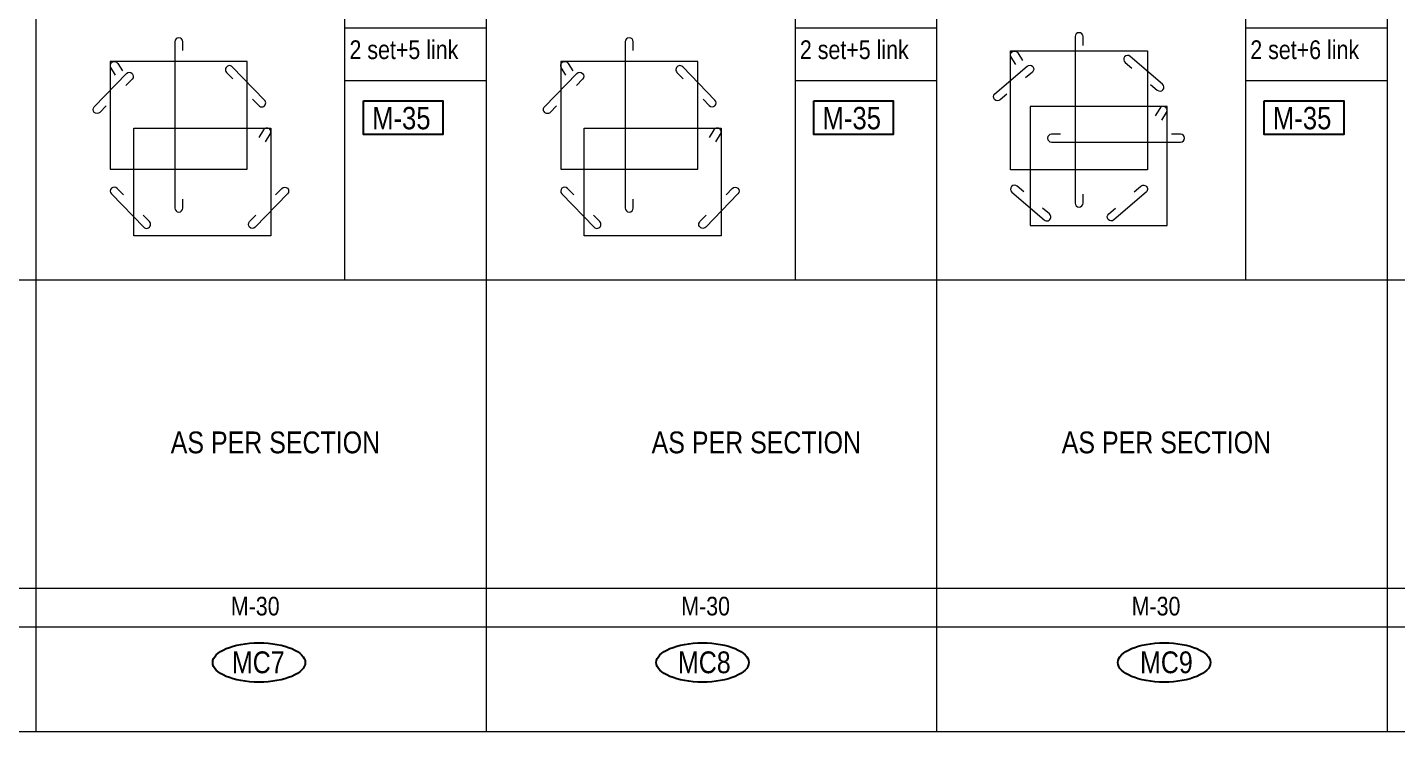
# Model space of a CAD drawing. Header units: millimetres. Extents: x 1112055 to 3390982, y -148532 to 766891.
# Drawn here: x 2121378 to 2143368, y 139386 to 150695 of the extents above; entities that cross this region are included whole.
import ezdxf
from ezdxf.enums import TextEntityAlignment as Align

# ---------------------------------------------------------------- set-up
doc = ezdxf.new("R2010")
doc.units = ezdxf.units.MM
for name, color, linetype, lineweight in [('B COLSCH', 204, 'Continuous', 20), ('B STEEL', 34, 'Continuous', 15), ('B TITLE BLOCK', 250, 'Continuous', 0)]:
    doc.layers.add(name, color=color, linetype=linetype, lineweight=lineweight)
doc.layers.add('B TEXT', color=7, linetype='Continuous')
doc.styles.add('SWINC', font='swissc.ttf')

msp = doc.modelspace()

# ---------------------------------------------------------------- linework, layer by layer
at = {"layer": 'B COLSCH', "color": 250, "lineweight": 0}
for p, q in [((2121513.7, 196077.4), (2121513.7, 139385.8)), ((2126472.9, 196077.4), (2126472.9, 146638.4)), ((2128747.3, 196077.4), (2128747.3, 139385.8)), ((2133706.4, 196077.4), (2133706.4, 146638.4)), ((2135980.8, 196077.4), (2135980.8, 139385.8)), ((2140940, 196077.4), (2140940, 146638.4)), ((2143214.4, 196077.4), (2143214.4, 139385.8)), ((2126472.9, 150688.7), (2128747.3, 150688.7)), ((2133706.4, 150688.7), (2135980.8, 150688.7)), ((2140940, 150688.7), (2143214.4, 150688.7)), ((2126472.9, 149843.7), (2128747.3, 149843.7)), ((2133706.4, 149843.7), (2135980.8, 149843.7)), ((2140940, 149843.7), (2143214.4, 149843.7)), ((2087919, 146638.4), (2215549.8, 146638.4)), ((2087919, 141687.5), (2215549.8, 141687.5)), ((2087919, 141068.6), (2215549.8, 141068.6)), ((2087919, 139385.8), (2215549.8, 139385.8))]:
    msp.add_line(p, q, dxfattribs=at)
at = {"layer": 'B STEEL', "color": 34, "lineweight": 9, "ltscale": 0.5}
for points in [[(2123873.9, 150322.6), (2123873.9, 150465.2, 1), (2123745.9, 150465.2), (2123745.9, 147793.3, 1), (2123873.9, 147793.3), (2123873.9, 147935.9)], [(2131107.5, 150322.6), (2131107.5, 150465.2, 1), (2130979.4, 150465.2), (2130979.4, 147793.3, 1), (2131107.5, 147793.3), (2131107.5, 147935.9)], [(2138331.9, 150403.2), (2138331.9, 150545.8, 1), (2138203.9, 150545.8), (2138203.9, 147873.9, 1), (2138331.9, 147873.9), (2138331.9, 148016.5)], [(2137252.2, 150096.7), (2137177.4, 150218.2, -1), (2137286.4, 150285.3), (2137361.2, 150163.8)], [(2139416.9, 149779.2), (2139525.1, 149686.2, 1), (2139608.6, 149783.3), (2139090.6, 150228.6, 1), (2139007.1, 150131.5), (2139115.3, 150038.5)], [(2122794.2, 149928.1), (2122719.4, 150049.6, -1), (2122828.5, 150116.7), (2122903.2, 149995.3)], [(2124995.8, 149540.2), (2125095, 149437.8, 1), (2125187, 149526.9), (2124669, 150061.3, 1), (2124577.1, 149972.2), (2124676.3, 149869.8)], [(2130027.7, 149928.1), (2129953, 150049.6, -1), (2130062, 150116.7), (2130136.8, 149995.3)], [(2132229.3, 149540.2), (2132328.6, 149437.8, 1), (2132420.5, 149526.9), (2131902.5, 150061.3, 1), (2131810.6, 149972.2), (2131909.9, 149869.8)], [(2137107.8, 149623.5), (2136999.7, 149530.5, -1), (2136916.2, 149627.6), (2137434.2, 150072.9, -1), (2137517.7, 149975.8), (2137409.5, 149882.8)], [(2122642.1, 149432.7), (2122542.9, 149330.3, -1), (2122450.9, 149419.4), (2122968.9, 149953.8, -1), (2123060.8, 149864.7), (2122961.6, 149762.2)], [(2129875.7, 149432.7), (2129776.4, 149330.3, -1), (2129684.5, 149419.4), (2130202.5, 149953.8, -1), (2130294.4, 149864.7), (2130195.1, 149762.2)], [(2139598.4, 149206.1), (2139673.2, 149327.6, 1), (2139564.1, 149394.7), (2139489.3, 149273.2)], [(2125203.4, 148859.4), (2125278.1, 148980.8, 1), (2125169.1, 149048), (2125094.3, 148926.5)], [(2132436.9, 148859.4), (2132511.7, 148980.8, 1), (2132402.7, 149048), (2132327.9, 148926.5)], [(2137968.7, 148979.8), (2137826, 148979.8, 1), (2137826, 148851.8), (2139898, 148851.8, 1), (2139898, 148979.8), (2139755.3, 148979.8)], [(2122919.2, 148007.1), (2122819.9, 148109.6, 1), (2122728, 148020.5), (2123246, 147486.1, 1), (2123337.9, 147575.2), (2123238.6, 147677.6)], [(2125364.7, 148007.1), (2125464, 148109.6, -1), (2125555.9, 148020.5), (2125038, 147486.1, -1), (2124946, 147575.2), (2125045.3, 147677.6)], [(2130152.7, 148007.1), (2130053.4, 148109.6, 1), (2129961.5, 148020.5), (2130479.5, 147486.1, 1), (2130571.4, 147575.2), (2130472.2, 147677.6)], [(2132598.3, 148007.1), (2132697.6, 148109.6, -1), (2132789.5, 148020.5), (2132271.5, 147486.1, -1), (2132179.6, 147575.2), (2132278.8, 147677.6)], [(2137381.8, 148052), (2137273.6, 148145, 1), (2137190.2, 148047.9), (2137708.2, 147602.6, 1), (2137791.6, 147699.7), (2137683.5, 147792.6)], [(2139154, 148052), (2139262.1, 148145, -1), (2139345.6, 148047.9), (2138827.6, 147602.6, -1), (2138744.1, 147699.7), (2138852.3, 147792.6)]]:
    msp.add_lwpolyline(points, format="xyb", dxfattribs=at)
for points in [[(2139367.9, 148406.4), (2137167.9, 148406.4), (2137167.9, 150315.8), (2139367.9, 150315.8)], [(2122709.9, 148416), (2124909.9, 148416), (2124909.9, 150147.2), (2122709.9, 150147.2)], [(2129943.5, 148416), (2132143.5, 148416), (2132143.5, 150147.2), (2129943.5, 150147.2)], [(2139682.7, 149425.1), (2137482.7, 149425.1), (2137482.7, 147515.8), (2139682.7, 147515.8)], [(2123087.6, 149078.4), (2125287.6, 149078.4), (2125287.6, 147347.2), (2123087.6, 147347.2)], [(2130321.2, 149078.4), (2132521.2, 149078.4), (2132521.2, 147347.2), (2130321.2, 147347.2)]]:
    msp.add_lwpolyline(points, close=True, dxfattribs=at)
at = {"layer": 'B TEXT', "color": 1}
for points in [[(2126776.6, 149514.7), (2128051.1, 149514.7), (2128051.1, 148976.7), (2126776.6, 148976.7)], [(2134010.1, 149514.7), (2135284.7, 149514.7), (2135284.7, 148976.7), (2134010.1, 148976.7)], [(2141243.6, 149514.7), (2142518.2, 149514.7), (2142518.2, 148976.7), (2141243.6, 148976.7)]]:
    msp.add_lwpolyline(points, close=True, dxfattribs=at)
at = {"layer": 'B TEXT', "color": 250}
for centre in [(2125097.3, 140495.5), (2132221.5, 140495.5), (2139634.8, 140495.5)]:
    msp.add_ellipse(centre, major_axis=(743.4, 0), ratio=0.4237999, dxfattribs=at)

# ---------------------------------------------------------------- texts
at = {"layer": 'B TEXT', "style": 'SWINC'}
for s, p in [('2 set+5 link', (2126551.1, 150186.2)), ('2 set+5 link', (2133784.6, 150186.2)), ('2 set+6 link', (2141018.2, 150186.2))]:
    msp.add_text(s, height=300, dxfattribs=at).set_placement(p)
at = {"layer": 'B TEXT', "color": 1, "style": 'SWINC'}
for p in [(2126913.9, 148950.1), (2134147.5, 148950.1), (2141381, 148950.1)]:
    msp.add_text('M-35', height=360, dxfattribs=at).set_placement(p, align=Align.BOTTOM_LEFT)
at = {"layer": 'B TEXT', "color": 6, "style": 'SWINC'}
for s, p in [('AS PER SECTION', (2123679.9, 143855.3)), ('AS PER SECTION', (2131403.3, 143855.3)), ('AS PER SECTION', (2137989.8, 143855.3)), ('MC7', (2124663.3, 140323.4)), ('MC8', (2131826.9, 140323.4)), ('MC9', (2139248, 140323.4))]:
    msp.add_text(s, height=350, dxfattribs=at).set_placement(p)
at = {"layer": 'B TEXT', "style": 'SWINC'}
for p in [(2124645.8, 141160.9), (2131879.3, 141160.9), (2139112.9, 141160.9)]:
    msp.add_text('M-30', height=300, dxfattribs=at).set_placement(p, align=Align.BOTTOM_LEFT)
at = {"layer": 'B TITLE BLOCK', "color": 251, "insert": (2454574, 147468), "char_height": 289.947, "attachment_point": 2, "style": 'SWINC'}
msp.add_mtext_dynamic_manual_height_columns('\\pxsm1,qj;{\\fBankGothic Lt BT|b0|i0|c0|p34;BHOOMI\\P\\ps*,q*;\\fGost|b0|i0|c0|p2;\\H0.8x;- CONSULTANTS -\\C1; }', width=758153.186, gutter_width=0, heights=[106642.9], dxfattribs=at)

doc.saveas('drawing.dxf')
